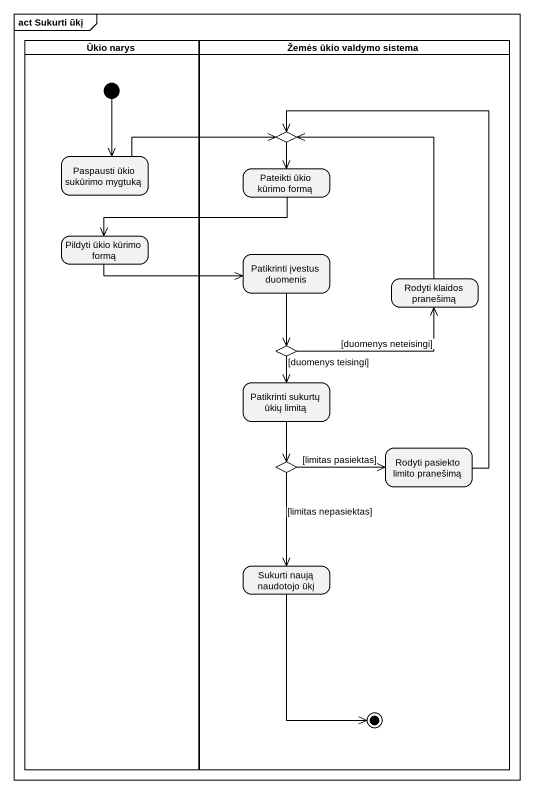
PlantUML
@startuml
mainframe act Sukurti ūkį
hide empty description
state "Ūkio narys" as Ūkio_narys <<partition>> {
  state "Paspausti ūkio sukūrimo mygtuką" as Paspausti_ūkio_sukūrimo
  state "Pildyti ūkio kūrimo formą" as Pildyti_ūkio_kūrimo_formą
  [*] --> Paspausti_ūkio_sukūrimo
}
state "Žemės ūkio valdymo sistema" as Žemės_ūkio_valdymo_sistema <<partition>> {
  state choice1 <<choice>>
  state "Pateikti ūkio kūrimo formą" as Pateikti_ūkio_kūrimo_formą
  state "Patikrinti įvestus duomenis" as Patikrinti_įvestus_duomenis
  state "Rodyti klaidos pranešimą" as Rodyti_klaidos_pranešimą
  state choice2 <<choice>>
  state "Patikrinti sukurtų ūkių limitą" as Patikrinti_sukurtų_ūkių
  state "Rodyti pasiekto limito pranešimą" as Rodyti_pasiekto_limito
  state choice3 <<choice>>
  state "Sukurti naują naudotojo ūkį" as Sukurti_naują_naudotojo_ūkį
  Sukurti_naują_naudotojo_ūkį --> [*]
}
choice1 --> Pateikti_ūkio_kūrimo_formą
Paspausti_ūkio_sukūrimo -right-> choice1
Pateikti_ūkio_kūrimo_formą -left-> Pildyti_ūkio_kūrimo_formą
Pildyti_ūkio_kūrimo_formą -right-> Patikrinti_įvestus_duomenis
Patikrinti_įvestus_duomenis --> choice2
Rodyti_klaidos_pranešimą -up-> choice1
choice2 -right-> Rodyti_klaidos_pranešimą : [duomenys neteisingi]
choice2 --> Patikrinti_sukurtų_ūkių : [duomenys teisingi]
Patikrinti_sukurtų_ūkių --> choice3
Rodyti_pasiekto_limito -up-> choice1
choice3 -right-> Rodyti_pasiekto_limito : [limitas pasiektas]
choice3 --> Sukurti_naują_naudotojo_ūkį : [limitas nepasiektas]
@enduml
